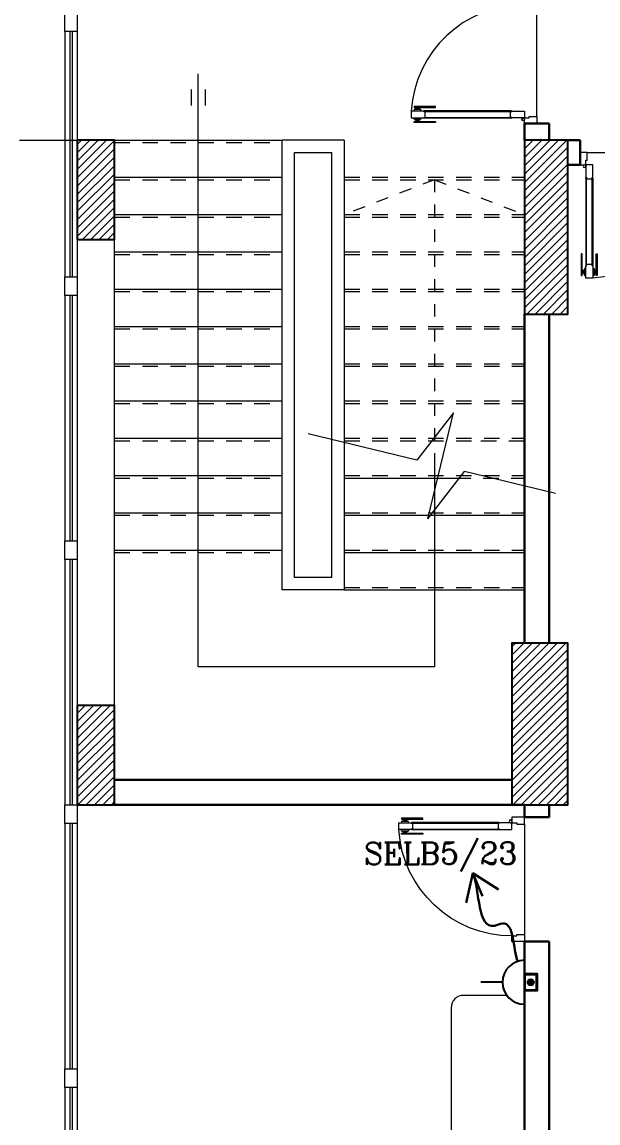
# Model space of a CAD drawing. Extents: x 1315 to 1416, y 473 to 837.
# Drawn here: x 1324.59 to 1329.23, y 709.45 to 718.31 of the extents above; entities that cross this region are included whole.
import ezdxf

# ---------------------------------------------------------------- set-up
doc = ezdxf.new("R2010")
doc.units = 0
doc.header["$MEASUREMENT"] = 0
for name, pattern in [('CENTERX2', [4, 2.5, -0.5, 0.5, -0.5]), ('HIDDEN', [0.375, 0.25, -0.125]), ('HIDDEN2', [0.1875, 0.125, -0.0625])]:
    doc.linetypes.add(name, pattern=pattern)
doc.layers.get('0').update_dxf_attribs({"color": 252, "linetype": 'CONTINUOUS', "lineweight": 30})
for name, color, linetype, lineweight in [('axis', 252, 'CENTERX2', 5), ('Column', 252, 'CONTINUOUS', 25), ('DOOR', 252, 'CONTINUOUS', 9), ('elev', 252, 'CONTINUOUS', 9), ('hatch', 252, 'CONTINUOUS', 9), ('PLAN-ELEV', 252, 'CONTINUOUS', 5), ('PLAN-HAND', 252, 'CONTINUOUS', 5), ('PLAN-STAIR', 252, 'CONTINUOUS', 9), ('PLAN-STAIR-HIDDEN', 252, 'HIDDEN2', 5), ('R-SWTS-DET1', 252, 'CONTINUOUS', 5), ('SEC-HT', 252, 'CONTINUOUS', 5), ('stairs', 252, 'CONTINUOUS', 9), ('Wall', 252, 'CONTINUOUS', 30), ('WINDOW', 252, 'CONTINUOUS', 5), ('WIRRING', 3, 'CONTINUOUS', 5)]:
    doc.layers.add(name, color=color, linetype=linetype, lineweight=lineweight)
doc.layers.add('E-SOCKETS', color=6, linetype='CONTINUOUS')
doc.layers.add('WIRING', color=4, linetype='CONTINUOUS')
doc.styles.add('ARIAL', font='arial.ttf')
doc.styles.add('E80', font='romanc.shx')
doc.dimstyles.new('DIM-100-IN', dxfattribs={"dimtxt": 0.22, "dimasz": 0.1, "dimexe": 0.15, "dimexo": 0.15, "dimgap": 0, "dimtad": 0, "dimrnd": 0.05, "dimzin": 1, "dimdsep": 46, "dimtxsty": 'ARIAL', "dimblk": 'DOT', "dimcen": 0.2, "dimclrd": 256, "dimclre": 256, "dimclrt": 23, "dimadec": 0, "dimazin": 0, "dimtfac": 1, "dimtmove": 2, "dimatfit": 2, "dimldrblk": 'OPEN90', "dimfxl": 0.15, "dimfxlon": 1, "dimtolj": 1, "dimtzin": 0, "dimlwe": -1, "dimarcsym": 0})
pattern_1 = [(45, (1560.84348, 393.44245), (-0.0336759605, 0.0336759605), [])]

# ---------------------------------------------------------------- blocks, each defined once
blk = doc.blocks.new('d3')
at = {"layer": 'DOOR'}
for p, q in [((45.6622, -61.5054), (45.6622, -60.8055)), ((45.6672, -60.8055), (45.6672, -61.5054)), ((45.7138, -60.8055), (45.7138, -61.5054)), ((45.7188, -61.5054), (45.7188, -60.8055)), ((45.6738, -61.711), (46.5627, -61.711))]:
    blk.add_line(p, q, dxfattribs=at)
for points in [[(45.6343, -60.8945), (45.6263, -60.8945), (45.6263, -60.7222), (45.6343, -60.7222)], [(45.6461, -60.74), (45.6396, -60.74), (45.6396, -60.7602), (45.6461, -60.7602)], [(45.6672, -60.8), (45.6672, -60.8111), (45.7138, -60.8111), (45.7138, -60.8), (45.7183, -60.8), (45.7183, -60.7), (45.7183, -60.7), (45.6627, -60.7), (45.6627, -60.8)], [(45.7349, -60.74), (45.7414, -60.74), (45.7414, -60.7602), (45.7349, -60.7602)], [(45.7466, -60.8945), (45.7547, -60.8945), (45.7547, -60.7222), (45.7466, -60.7222)], [(45.6672, -61.511), (45.6672, -61.4999), (45.7138, -61.4999), (45.7138, -61.511), (45.7183, -61.511), (45.7183, -61.611), (45.7183, -61.611), (45.6627, -61.611), (45.6627, -61.511)], [(45.6183, -61.711), (45.6183, -61.611), (45.6627, -61.611), (45.6627, -61.6489), (45.6738, -61.6489), (45.6738, -61.711)], [(46.6183, -61.711), (46.6183, -61.611), (46.5737, -61.611), (46.5737, -61.6489), (46.5626, -61.6489), (46.5627, -61.711)]]:
    blk.add_lwpolyline(points, close=True, dxfattribs=at)
for points in [[(45.6343, -60.7403, -1), (45.6396, -60.7403), (45.6396, -60.7403), (45.6396, -60.7599), (45.6396, -60.7599, -1), (45.6343, -60.7599), (45.6343, -60.7599)], [(45.7466, -60.7403, 1), (45.7414, -60.7403), (45.7414, -60.7403), (45.7414, -60.7599), (45.7414, -60.7599, 1), (45.7466, -60.7599), (45.7466, -60.7599)], [(45.6672, -60.8105), (45.6672, -60.8105, -1), (45.6672, -60.8006)], [(45.7138, -60.8105), (45.7138, -60.8105, 1), (45.7138, -60.8006)], [(45.6672, -61.5005), (45.6672, -61.5005, 1), (45.6672, -61.5104)], [(45.7138, -61.5005), (45.7138, -61.5005, -1), (45.7138, -61.5104)]]:
    blk.add_lwpolyline(points, format="xyb", close=True, dxfattribs=at)
for points in [[(45.6516, -60.7674), (45.6461, -60.7674), (45.6461, -60.7329), (45.6516, -60.7329)], [(45.6627, -60.7778), (45.6516, -60.7778), (45.6516, -60.7222), (45.6627, -60.7222)], [(45.7183, -60.7778), (45.7294, -60.7778), (45.7294, -60.7222), (45.7183, -60.7222)], [(45.7294, -60.7674), (45.7349, -60.7674), (45.7349, -60.7329), (45.7294, -60.7329)]]:
    blk.add_lwpolyline(points, dxfattribs=at)
blk.add_circle((45.6516, -61.5999), 0.0111, dxfattribs=at)
blk.add_arc((45.6609, -61.611), 0.9128, 360, 86.39768, dxfattribs=at)
blk = doc.blocks.new('d8')
at = {"layer": 'DOOR'}
for p, q in [((32.1195, -112.7481), (32.1195, -112.0482)), ((32.1245, -112.0482), (32.1245, -112.7481)), ((32.1711, -112.0482), (32.1711, -112.7481)), ((32.1761, -112.7481), (32.1761, -112.0482)), ((32.1311, -112.9536), (33.02, -112.9536))]:
    blk.add_line(p, q, dxfattribs=at)
for points in [[(32.0916, -112.1372), (32.0836, -112.1372), (32.0836, -111.9649), (32.0916, -111.9649)], [(32.1033, -111.9827), (32.0969, -111.9827), (32.0969, -112.0029), (32.1033, -112.0029)], [(32.1245, -112.0426), (32.1245, -112.0537), (32.1711, -112.0537), (32.1711, -112.0426), (32.1756, -112.0426), (32.1756, -111.9426), (32.1756, -111.9426), (32.12, -111.9426), (32.12, -112.0426)], [(32.1922, -111.9827), (32.1987, -111.9827), (32.1987, -112.0029), (32.1922, -112.0029)], [(32.2039, -112.1372), (32.212, -112.1372), (32.212, -111.9649), (32.2039, -111.9649)], [(32.1245, -112.7536), (32.1245, -112.7425), (32.1711, -112.7425), (32.1711, -112.7536), (32.1756, -112.7536), (32.1756, -112.8536), (32.1756, -112.8536), (32.12, -112.8536), (32.12, -112.7536)], [(32.0756, -112.9536), (32.0756, -112.8536), (32.12, -112.8536), (32.12, -112.8915), (32.1311, -112.8915), (32.1311, -112.9536)], [(33.0756, -112.9536), (33.0756, -112.8536), (33.031, -112.8536), (33.031, -112.8915), (33.0199, -112.8915), (33.02, -112.9536)]]:
    blk.add_lwpolyline(points, close=True, dxfattribs=at)
for points in [[(32.0916, -111.983, -1), (32.0969, -111.983), (32.0969, -111.983), (32.0969, -112.0026), (32.0969, -112.0026, -1), (32.0916, -112.0026), (32.0916, -112.0026)], [(32.2039, -111.983, 1), (32.1987, -111.983), (32.1987, -111.983), (32.1987, -112.0026), (32.1987, -112.0026, 1), (32.2039, -112.0026), (32.2039, -112.0026)], [(32.1245, -112.0532), (32.1245, -112.0532, -1), (32.1245, -112.0432)], [(32.1711, -112.0532), (32.1711, -112.0532, 1), (32.1711, -112.0432)], [(32.1245, -112.7431), (32.1245, -112.7431, 1), (32.1245, -112.7531)], [(32.1711, -112.7431), (32.1711, -112.7431, -1), (32.1711, -112.7531)]]:
    blk.add_lwpolyline(points, format="xyb", close=True, dxfattribs=at)
for points in [[(32.1089, -112.01), (32.1033, -112.01), (32.1033, -111.9755), (32.1089, -111.9755)], [(32.12, -112.0204), (32.1089, -112.0204), (32.1089, -111.9649), (32.12, -111.9649)], [(32.1756, -112.0204), (32.1867, -112.0204), (32.1867, -111.9649), (32.1756, -111.9649)], [(32.1867, -112.01), (32.1922, -112.01), (32.1922, -111.9755), (32.1867, -111.9755)]]:
    blk.add_lwpolyline(points, dxfattribs=at)
blk.add_circle((32.1089, -112.8425), 0.0111, dxfattribs=at)
blk.add_arc((32.1182, -112.8536), 0.9128, 360, 86.39768, dxfattribs=at)
blk = doc.blocks.new('d2')
at = {"layer": 'DOOR'}
for p, q in [((91.3148, -77.8377), (92.2036, -77.8377)), ((93.2037, -77.8377), (92.3148, -77.8377)), ((91.3031, -78.0432), (91.3031, -78.7431)), ((91.3081, -78.7431), (91.3081, -78.0432)), ((91.3547, -78.7431), (91.3547, -78.0432)), ((91.3597, -78.0432), (91.3597, -78.7431)), ((93.1587, -78.0432), (93.1587, -78.7431)), ((93.1637, -78.7431), (93.1637, -78.0432)), ((93.2103, -78.7431), (93.2103, -78.0432)), ((93.2153, -78.0432), (93.2153, -78.7431))]:
    blk.add_line(p, q, dxfattribs=at)
for points in [[(91.2592, -77.8377), (91.2592, -77.9377), (91.3036, -77.9377), (91.3036, -77.8998), (91.3148, -77.8998), (91.3148, -77.8377)], [(92.2592, -77.8377), (92.2592, -77.9377), (92.2146, -77.9377), (92.2146, -77.8998), (92.2035, -77.8998), (92.2036, -77.8377)], [(92.2592, -77.8377), (92.2592, -77.9377), (92.3038, -77.9377), (92.3038, -77.8998), (92.3149, -77.8998), (92.3148, -77.8377)], [(93.2592, -77.8377), (93.2592, -77.9377), (93.2148, -77.9377), (93.2148, -77.8998), (93.2037, -77.8998), (93.2037, -77.8377)], [(91.3081, -78.0377), (91.3081, -78.0488), (91.3547, -78.0488), (91.3547, -78.0377), (91.3592, -78.0377), (91.3592, -77.9377), (91.3592, -77.9377), (91.3036, -77.9377), (91.3036, -78.0377)], [(93.2103, -78.0377), (93.2103, -78.0488), (93.1637, -78.0488), (93.1637, -78.0377), (93.1592, -78.0377), (93.1592, -77.9377), (93.1592, -77.9377), (93.2148, -77.9377), (93.2148, -78.0377)], [(91.2753, -78.6541), (91.2672, -78.6541), (91.2672, -78.8264), (91.2753, -78.8264)], [(91.3876, -78.6541), (91.3956, -78.6541), (91.3956, -78.8264), (91.3876, -78.8264)], [(93.1308, -78.6541), (93.1228, -78.6541), (93.1228, -78.8264), (93.1308, -78.8264)], [(93.2432, -78.6541), (93.2512, -78.6541), (93.2512, -78.8264), (93.2432, -78.8264)], [(91.3081, -78.7487), (91.3081, -78.7376), (91.3547, -78.7376), (91.3547, -78.7487), (91.3592, -78.7487), (91.3592, -78.8486), (91.3592, -78.8486), (91.3036, -78.8486), (91.3036, -78.7487)], [(93.2103, -78.7487), (93.2103, -78.7376), (93.1637, -78.7376), (93.1637, -78.7487), (93.1592, -78.7487), (93.1592, -78.8486), (93.1592, -78.8486), (93.2148, -78.8486), (93.2148, -78.7487)], [(91.287, -78.8086), (91.2805, -78.8086), (91.2805, -78.7884), (91.287, -78.7884)], [(91.3759, -78.8086), (91.3823, -78.8086), (91.3823, -78.7884), (91.3759, -78.7884)], [(93.1426, -78.8086), (93.1361, -78.8086), (93.1361, -78.7884), (93.1426, -78.7884)], [(93.2314, -78.8086), (93.2379, -78.8086), (93.2379, -78.7884), (93.2314, -78.7884)]]:
    blk.add_lwpolyline(points, close=True, dxfattribs=at)
for points in [[(91.3081, -78.0482), (91.3081, -78.0482, -1), (91.3081, -78.0382)], [(91.3547, -78.0482), (91.3547, -78.0482, 1), (91.3547, -78.0382)], [(93.1637, -78.0482), (93.1637, -78.0482, -1), (93.1637, -78.0382)], [(93.2103, -78.0482), (93.2103, -78.0482, 1), (93.2103, -78.0382)], [(91.3081, -78.7381), (91.3081, -78.7381, 1), (91.3081, -78.7481)], [(91.3547, -78.7381), (91.3547, -78.7381, -1), (91.3547, -78.7481)], [(93.1637, -78.7381), (93.1637, -78.7381, 1), (93.1637, -78.7481)], [(93.2103, -78.7381), (93.2103, -78.7381, -1), (93.2103, -78.7481)], [(91.2753, -78.8083, 1), (91.2805, -78.8083), (91.2805, -78.8083), (91.2805, -78.7887), (91.2805, -78.7887, 1), (91.2753, -78.7887), (91.2753, -78.7887)], [(91.3876, -78.8083, -1), (91.3823, -78.8083), (91.3823, -78.8083), (91.3823, -78.7887), (91.3823, -78.7887, -1), (91.3876, -78.7887), (91.3876, -78.7887)], [(93.1308, -78.8083, 1), (93.1361, -78.8083), (93.1361, -78.8083), (93.1361, -78.7887), (93.1361, -78.7887, 1), (93.1308, -78.7887), (93.1308, -78.7887)], [(93.2432, -78.8083, -1), (93.2379, -78.8083), (93.2379, -78.8083), (93.2379, -78.7887), (93.2379, -78.7887, -1), (93.2432, -78.7887), (93.2432, -78.7887)]]:
    blk.add_lwpolyline(points, format="xyb", close=True, dxfattribs=at)
for points in [[(91.3036, -78.7709), (91.2925, -78.7709), (91.2925, -78.8264), (91.3036, -78.8264)], [(91.3592, -78.7709), (91.3703, -78.7709), (91.3703, -78.8264), (91.3592, -78.8264)], [(93.1592, -78.7709), (93.1481, -78.7709), (93.1481, -78.8264), (93.1592, -78.8264)], [(93.2148, -78.7709), (93.2259, -78.7709), (93.2259, -78.8264), (93.2148, -78.8264)], [(91.2925, -78.7813), (91.287, -78.7813), (91.287, -78.8158), (91.2925, -78.8158)], [(91.3703, -78.7813), (91.3759, -78.7813), (91.3759, -78.8158), (91.3703, -78.8158)], [(93.1481, -78.7813), (93.1426, -78.7813), (93.1426, -78.8158), (93.1481, -78.8158)], [(93.2259, -78.7813), (93.2314, -78.7813), (93.2314, -78.8158), (93.2259, -78.8158)]]:
    blk.add_lwpolyline(points, dxfattribs=at)
for centre in [(91.2925, -77.9488), (93.2259, -77.9488)]:
    blk.add_circle(centre, 0.0111, dxfattribs=at)
for centre, start, end in [((91.3018, -77.9377), 273.60232, 0), ((93.2166, -77.9377), 180, 266.39768)]:
    blk.add_arc(centre, 0.9128, start, end, dxfattribs=at)
blk = doc.blocks.new('fghh')
at = {"layer": 'hatch'}
for p, q in [((1434.8944, 1497.1759), (1434.6102, 1497.7917)), ((1435.2563, 1497.1801), (1434.6563, 1496.9032)), ((1434.6563, 1496.9032), (1434.8944, 1497.1759)), ((1435.2563, 1497.1801), (1435.0183, 1496.9074)), ((1435.2563, 1496.3917), (1435.0183, 1496.9074))]:
    blk.add_line(p, q, dxfattribs=at)
blk = doc.blocks.new('A$C11ED6BD5')
at = {"layer": 'axis', "color": 0, "ltscale": 0.3}
blk.add_line((-61.3633, 9.85), (-57.3, 9.85), dxfattribs=at)
blk = doc.blocks.new('220v outlet')
at = {"layer": 'E-SOCKETS'}
blk.add_hatch(color=2, dxfattribs=at).paths.add_polyline_path([(100.561, -42.975, 1), (100.464, -42.975, 1)])
at = {"layer": 'E-SOCKETS', "color": 2}
for p, q in [((100.512, -42.52), (100.512, -42.175)), ((100.866, -42.874), (100.159, -42.874)), ((100.866, -42.874), (100.159, -42.874))]:
    blk.add_line(p, q, dxfattribs=at)
for points in [[(100.374, -42.874), (100.651, -42.874), (100.651, -43.077), (100.374, -43.077)], [(100.387, -42.887), (100.638, -42.887), (100.638, -43.063), (100.387, -43.063)]]:
    blk.add_lwpolyline(points, close=True, dxfattribs=at)
blk.add_circle((100.512, -42.975), 0.0484, dxfattribs=at)
blk.add_arc((100.512, -42.874), 0.353, 0, 180, dxfattribs=at)
blk = doc.blocks.new('_Dot')
at = {"color": 0, "linetype": 'ByBlock', "lineweight": -2}
blk.add_line((-0.5, 0), (-1, 0), dxfattribs=at)
at = {"color": 0, "linetype": 'ByBlock', "const_width": 0.5}
blk.add_lwpolyline([(-0.25, 0, 1), (0.25, 0, 1)], format="xyb", close=True, dxfattribs=at)

msp = doc.modelspace()

# ---------------------------------------------------------------- hatches: boundary and pattern name
at = {"layer": 'hatch'}
h = msp.add_hatch(dxfattribs=at)
h.set_pattern_fill('ANSI31', color=256, scale=0.015, style=0)
h.set_pattern_definition(pattern_1)
h.paths.add_polyline_path([(1325.0363, 716.5645), (1325.3363, 716.5645), (1325.3363, 717.3645), (1325.0363, 717.3645)])
h = msp.add_hatch(dxfattribs=at)
h.set_pattern_fill('ANSI31', color=256, scale=0.015, style=0)
h.set_pattern_definition(pattern_1)
h.paths.add_polyline_path([(1328.6363, 715.9645), (1328.9863, 715.9645), (1328.9863, 717.3645), (1328.6363, 717.3645)])
h = msp.add_hatch(dxfattribs=at)
h.set_pattern_fill('ANSI31', color=256, scale=0.015, style=0)
h.set_pattern_definition(pattern_1)
h.paths.add_polyline_path([(1328.5363, 712.0145), (1328.9863, 712.0145), (1328.9863, 713.3145), (1328.5363, 713.3145)])
h = msp.add_hatch(dxfattribs=at)
h.set_pattern_fill('ANSI31', color=256, scale=0.015, style=0)
h.set_pattern_definition(pattern_1)
h.paths.add_polyline_path([(1325.0363, 712.0145), (1325.3363, 712.0145), (1325.3363, 712.8145), (1325.0363, 712.8145)])

# ---------------------------------------------------------------- linework, layer by layer
at = {"layer": 'Column'}
for points in [[(1325.0363, 716.5645), (1325.3363, 716.5645), (1325.3363, 717.3645), (1325.0363, 717.3645)], [(1328.6363, 715.9645), (1328.9863, 715.9645), (1328.9863, 717.3645), (1328.6363, 717.3645)], [(1328.5363, 712.0145), (1328.9863, 712.0145), (1328.9863, 713.3145), (1328.5363, 713.3145)], [(1325.0363, 712.0145), (1325.3363, 712.0145), (1325.3363, 712.8145), (1325.0363, 712.8145)]]:
    msp.add_lwpolyline(points, close=True, dxfattribs=at)
at = {"layer": 'elev', "linetype": 'Continuous'}
msp.add_line((1325.3363, 712.8145), (1325.3363, 716.5645), dxfattribs=at)
for points in [[(1324.9363, 718.2395), (1324.9363, 718.3895), (1325.0363, 718.3895), (1325.0363, 718.2395)], [(1324.9363, 716.1145), (1324.9363, 716.2645), (1325.0363, 716.2645), (1325.0363, 716.1145)], [(1324.9363, 713.9895), (1324.9363, 714.1395), (1325.0363, 714.1395), (1325.0363, 713.9895)], [(1324.9363, 711.8645), (1324.9363, 712.0145), (1325.0363, 712.0145), (1325.0363, 711.8645)], [(1324.9363, 709.7395), (1324.9363, 709.8895), (1325.0363, 709.8895), (1325.0363, 709.7395)]]:
    msp.add_lwpolyline(points, close=True, dxfattribs=at)
at = {"layer": 'PLAN-ELEV'}
for p, q in [((1326.0113, 713.1247), (1326.0113, 717.8976)), ((1325.954, 717.7711), (1325.954, 717.6413)), ((1326.0673, 717.7711), (1326.0673, 717.6413)), ((1327.9113, 714.8038), (1327.9113, 713.1247)), ((1327.9113, 713.1247), (1326.0113, 713.1247))]:
    msp.add_line(p, q, dxfattribs=at)
at = {"layer": 'PLAN-HAND'}
for p, q in [((1326.6863, 713.7444), (1326.6863, 717.3645)), ((1327.1863, 717.3645), (1326.6863, 717.3645)), ((1327.1863, 717.3645), (1327.1863, 713.7444)), ((1326.7863, 713.8444), (1326.7863, 717.2645)), ((1327.0863, 715.1476), (1327.0863, 717.2645)), ((1327.0863, 713.8444), (1327.0863, 715.1476)), ((1327.0863, 713.8444), (1326.7863, 713.8444)), ((1327.1863, 713.7444), (1326.6863, 713.7444))]:
    msp.add_line(p, q, dxfattribs=at)
at = {"layer": 'PLAN-STAIR'}
for p, q in [((1325.3363, 717.3645), (1326.6863, 717.3645)), ((1326.7863, 717.2645), (1327.0863, 717.2645)), ((1325.3363, 717.0645), (1326.6863, 717.0645)), ((1325.3363, 716.7645), (1326.6863, 716.7645)), ((1325.3363, 716.4645), (1326.6863, 716.4645)), ((1325.3363, 716.1645), (1326.6863, 716.1645)), ((1325.3363, 715.8645), (1326.6863, 715.8645)), ((1325.3363, 715.5645), (1326.6863, 715.5645)), ((1325.3363, 715.2645), (1326.6863, 715.2645)), ((1325.3363, 714.9645), (1326.6863, 714.9645)), ((1325.3363, 714.6645), (1326.6863, 714.6645)), ((1327.1863, 714.6445), (1328.0795, 714.6445)), ((1325.3363, 714.3645), (1326.6863, 714.3645)), ((1327.1863, 714.3445), (1328.6392, 714.3445)), ((1325.3363, 714.0645), (1326.6863, 714.0645)), ((1327.1863, 714.0445), (1328.6392, 714.0445)), ((1327.1863, 713.7445), (1328.6392, 713.7445))]:
    msp.add_line(p, q, dxfattribs=at)
at = {"layer": 'PLAN-STAIR-HIDDEN'}
for p, q in [((1325.3363, 717.3445), (1326.6863, 717.3445)), ((1325.3363, 717.0445), (1326.6863, 717.0445)), ((1327.1863, 717.0645), (1328.6363, 717.0645)), ((1327.1863, 717.0445), (1328.6363, 717.0445)), ((1325.3363, 716.7445), (1326.6863, 716.7445)), ((1327.1863, 716.7645), (1328.6363, 716.7645)), ((1327.1863, 716.7445), (1328.6363, 716.7445)), ((1325.3363, 716.4445), (1326.6863, 716.4445)), ((1327.1863, 716.4645), (1328.6363, 716.4645)), ((1327.1863, 716.4445), (1328.6363, 716.4445)), ((1327.1863, 716.1645), (1328.6363, 716.1645)), ((1325.3363, 716.1445), (1326.6863, 716.1445)), ((1327.1863, 716.1445), (1328.6363, 716.1445)), ((1325.3363, 715.8445), (1326.6863, 715.8445)), ((1327.1863, 715.8645), (1328.6392, 715.8645)), ((1327.1863, 715.8445), (1328.6392, 715.8445)), ((1325.3363, 715.5445), (1326.6863, 715.5445)), ((1327.1863, 715.5645), (1328.6392, 715.5645)), ((1327.1863, 715.5445), (1328.6392, 715.5445)), ((1325.3363, 715.2445), (1326.6863, 715.2445)), ((1327.1863, 715.2645), (1328.6392, 715.2645)), ((1327.1863, 715.2445), (1328.6392, 715.2445)), ((1325.3363, 714.9445), (1326.6863, 714.9445)), ((1327.1863, 714.9645), (1328.6392, 714.9645)), ((1327.1863, 714.9445), (1328.2863, 714.9445)), ((1328.2863, 714.9445), (1328.6392, 714.9445)), ((1327.1863, 714.6645), (1328.6392, 714.6645)), ((1325.3363, 714.6445), (1326.6863, 714.6445)), ((1328.0795, 714.6445), (1328.6392, 714.6445)), ((1325.3363, 714.3445), (1326.6863, 714.3445)), ((1327.1863, 714.3645), (1328.6392, 714.3645)), ((1325.3363, 714.0445), (1326.6863, 714.0445)), ((1327.1863, 714.0645), (1328.6392, 714.0645)), ((1327.1863, 713.7645), (1328.6392, 713.7645))]:
    msp.add_line(p, q, dxfattribs=at)
at = {"layer": 'SEC-HT', "linetype": 'HIDDEN', "ltscale": 0.01}
for q in [(1327.1863, 716.7645), (1328.6363, 716.7645), (1327.9113, 714.8038)]:
    msp.add_line((1327.9113, 717.0445), q, dxfattribs=at)
at = {"layer": 'stairs', "linetype": 'HIDDEN', "ltscale": 0.01}
msp.add_line((1328.5227, 714.3445), (1328.5363, 714.3445), dxfattribs=at)
msp.add_line((1328.5227, 714.3445), (1328.5363, 714.3445), dxfattribs=at)
at = {"layer": 'Wall', "linetype": 'Continuous'}
for p, q in [((1328.6363, 717.3645), (1328.6363, 717.4981)), ((1328.8363, 717.4981), (1328.6363, 717.4981)), ((1328.8363, 717.3645), (1328.8363, 717.4981)), ((1329.0863, 717.3645), (1328.9834, 717.3645)), ((1329.0863, 717.1645), (1329.0863, 717.3645)), ((1329.0863, 717.1645), (1328.9834, 717.1645)), ((1325.3363, 712.2145), (1328.5363, 712.2145)), ((1325.3363, 712.0145), (1328.6363, 712.0145)), ((1328.6363, 711.9145), (1328.8363, 711.9145)), ((1328.6363, 710.9145), (1328.8363, 710.9145))]:
    msp.add_line(p, q, dxfattribs=at)
at = {"layer": 'Wall', "linetype": 'Continuous', "elevation": -0.1}
for points in [[(1328.6363, 715.9645), (1328.6363, 713.3145)], [(1328.8363, 715.9645), (1328.8363, 713.3145)]]:
    msp.add_lwpolyline(points, dxfattribs=at)
at = {"layer": 'Wall', "linetype": 'Continuous'}
for points in [[(1328.6363, 712.0145), (1328.6363, 711.9145)], [(1328.8363, 712.0145), (1328.8363, 711.9145)], [(1328.6363, 710.9145), (1328.6363, 709.0645)], [(1328.8363, 710.9145), (1328.8363, 709.0645)]]:
    msp.add_lwpolyline(points, dxfattribs=at)
at = {"layer": 'WINDOW', "linetype": 'Continuous'}
for p, q in [((1324.9363, 718.2395), (1324.9363, 716.2645)), ((1324.9763, 718.2395), (1324.9763, 716.2645)), ((1324.9963, 718.2395), (1324.9963, 716.2645)), ((1325.0363, 718.2395), (1325.0363, 716.2645)), ((1324.9363, 716.1145), (1324.9363, 714.1395)), ((1324.9763, 716.1145), (1324.9763, 714.1395)), ((1324.9963, 716.1145), (1324.9963, 714.1395)), ((1325.0363, 716.1145), (1325.0363, 714.1395)), ((1324.9363, 713.9895), (1324.9363, 712.0145)), ((1324.9763, 713.9895), (1324.9763, 712.0145)), ((1324.9963, 713.9895), (1324.9963, 712.0145)), ((1325.0363, 713.9895), (1325.0363, 712.0145)), ((1324.9363, 711.8645), (1324.9363, 709.8895)), ((1324.9763, 711.8645), (1324.9763, 709.8895)), ((1324.9963, 711.8645), (1324.9963, 709.8895)), ((1325.0363, 711.8645), (1325.0363, 709.8895)), ((1324.9363, 709.7395), (1324.9363, 707.7645)), ((1324.9763, 709.7395), (1324.9763, 707.7645)), ((1324.9963, 709.7395), (1324.9963, 707.7645)), ((1325.0363, 709.7395), (1325.0363, 707.7645))]:
    msp.add_line(p, q, dxfattribs=at)
at = {"layer": 'WIRRING', "color": 3}
for p, q in [((1328.4946, 710.4807), (1328.1469, 710.4807)), ((1328.0469, 710.3807), (1328.0469, 708.2092))]:
    msp.add_line(p, q, dxfattribs=at)
msp.add_arc((1328.1469, 710.3807), 0.1, 90, 180, dxfattribs=at)

# ---------------------------------------------------------------- block references
at = {"linetype": 'Continuous', "rotation": 270}
msp.add_blockref('d2', (1406.574, 810.7573), dxfattribs=at)
msp.add_blockref('d2', (1406.574, 810.7573), dxfattribs=at)
at = {"linetype": 'Continuous', "xscale": -1, "rotation": 180}
msp.add_blockref('d3', (1283.468, 655.5535), dxfattribs=at)
at = {"layer": 'axis'}
msp.add_blockref('A$C11ED6BD5', (1382.3363, 707.5145), dxfattribs=at)
at = {"layer": 'hatch', "xscale": -1.32715950799479, "yscale": 1.32715950799479, "zscale": 1.32715950799479, "rotation": 101.2231120264299}
msp.add_blockref('fghh', (2906.1244, 2969.4327), dxfattribs=at)
at = {"layer": 'R-SWTS-DET1', "linetype": 'Continuous', "xscale": -1, "rotation": 90}
msp.add_blockref('d8', (1215.6827, 743.9901), dxfattribs=at)
at = {"layer": 'WIRRING', "color": 3, "linetype": 'Continuous', "xscale": 0.5, "yscale": 0.5, "zscale": 0.5, "rotation": 90}
msp.add_blockref('220v outlet', (1307.1993, 660.33), dxfattribs=at)

# ---------------------------------------------------------------- texts
at = {"layer": 'WIRING', "color": 7, "extrusion": (5.9614e-05, -0.021173, 0.999776), "style": 'E80'}
msp.add_text('SELB5/23', height=0.1764, dxfattribs=at).set_placement((1329.3444, 707.6351, -14.9864))

# ---------------------------------------------------------------- leaders
at = {"layer": 'WIRRING', "color": 6, "linetype": 'ByBlock', "path_type": 1}
msp.add_leader([(1328.2219, 711.4634), (1328.3954, 711.0412), (1328.4599, 711.0588), (1328.5827, 710.7526)], dimstyle='DIM-100-IN', override={"dimasz": 0.2, "dimgap": 0.1, "dimtad": 0, "dimfxl": 1.25, "dimfxlon": 1}, dxfattribs=at)

doc.saveas('drawing.dxf')
